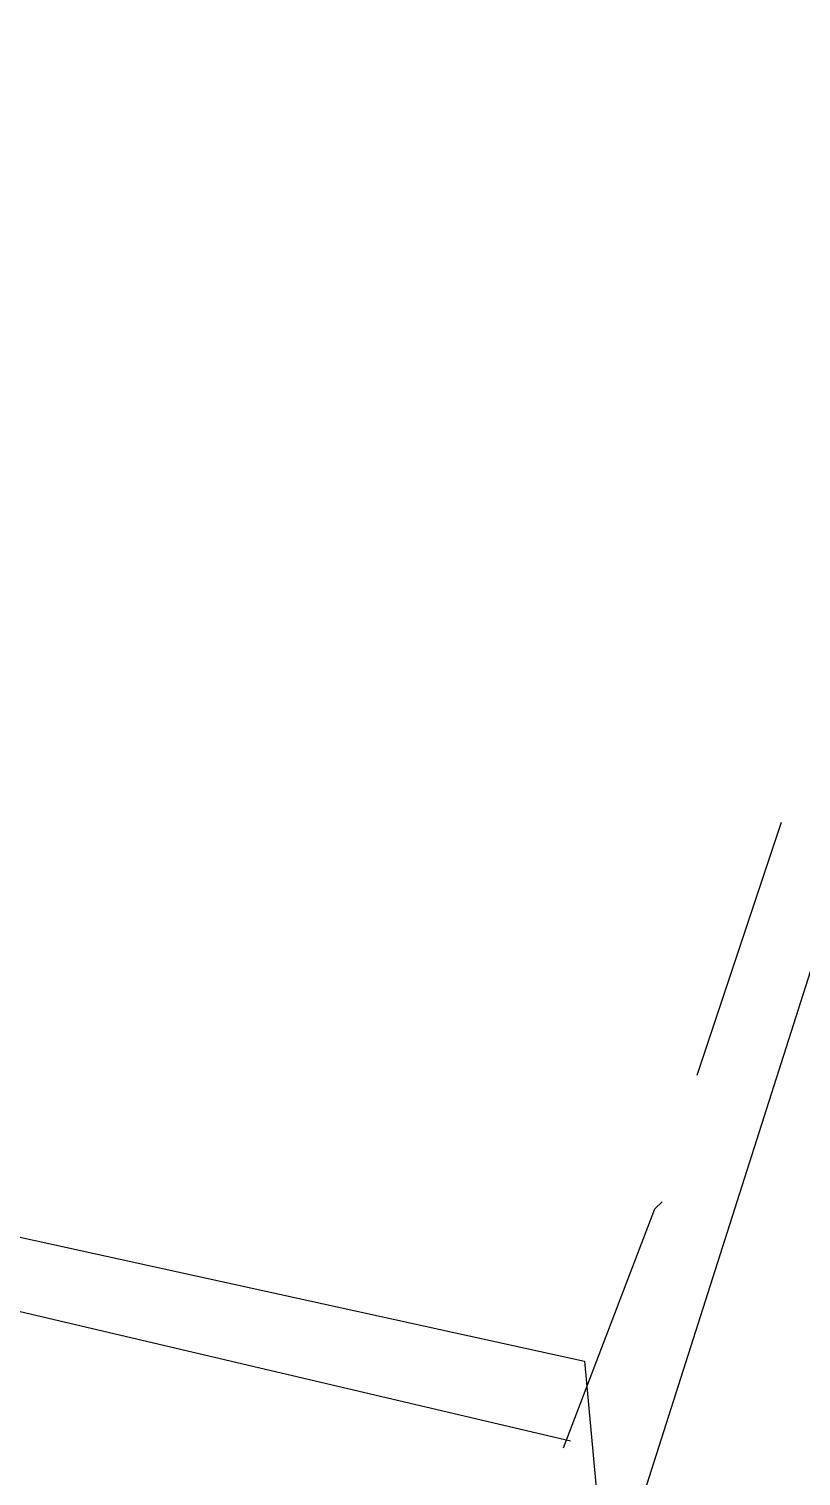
# Model space of a CAD drawing. Header units: feet. Extents: x -84 to 198, y -22 to 181.
# Drawn here: x 121.027 to 122.49, y 40.298 to 43.042 of the extents above; entities that cross this region are included whole.
import ezdxf

# ---------------------------------------------------------------- set-up
doc = ezdxf.new("R2010")
doc.units = ezdxf.units.FT
doc.layers.add('A-AREA-COMUN', color=252, linetype='CONTINUOUS')
doc.layers.add('A-LINEA', color=7, linetype='CONTINUOUS')

msp = doc.modelspace()

# ---------------------------------------------------------------- linework, layer by layer
at = {"layer": 'A-AREA-COMUN'}
msp.add_lwpolyline([(107.6, 44.1244), (118.8, 41.4756), (119.168, 41.1556), (122.08, 40.5156), (122.16, 39.6444), (122.688, 39.5556), (122.752, 39.3244), (127.872, 36.5689), (128.56, 36.4089), (129.728, 38.9689), (130.688, 41.92), (131.232, 44.64), (131.52, 47.36), (131.44, 51.0933), (130.96, 54.2044), (131.04, 55.4844), (129.568, 60.4089)], dxfattribs=at)
at = {"layer": 'A-LINEA'}
for p, q in [((121.9733, 39.5778), (122.9467, 42.6311)), ((121.9733, 39.5778), (122.9467, 42.6311)), ((122.2933, 41.0578), (122.4533, 41.5378)), ((122.2933, 41.0578), (122.4533, 41.5378)), ((119.84, 40.8844), (122.0533, 40.3644)), ((119.84, 40.8844), (122.0533, 40.3644))]:
    msp.add_line(p, q, dxfattribs=at)
msp.add_lwpolyline([(122.04, 40.3511), (122.2133, 40.8044), (122.2267, 40.8178)], dxfattribs=at)
msp.add_lwpolyline([(122.04, 40.3511), (122.2133, 40.8044), (122.2267, 40.8178)], dxfattribs=at)

doc.saveas('drawing.dxf')
